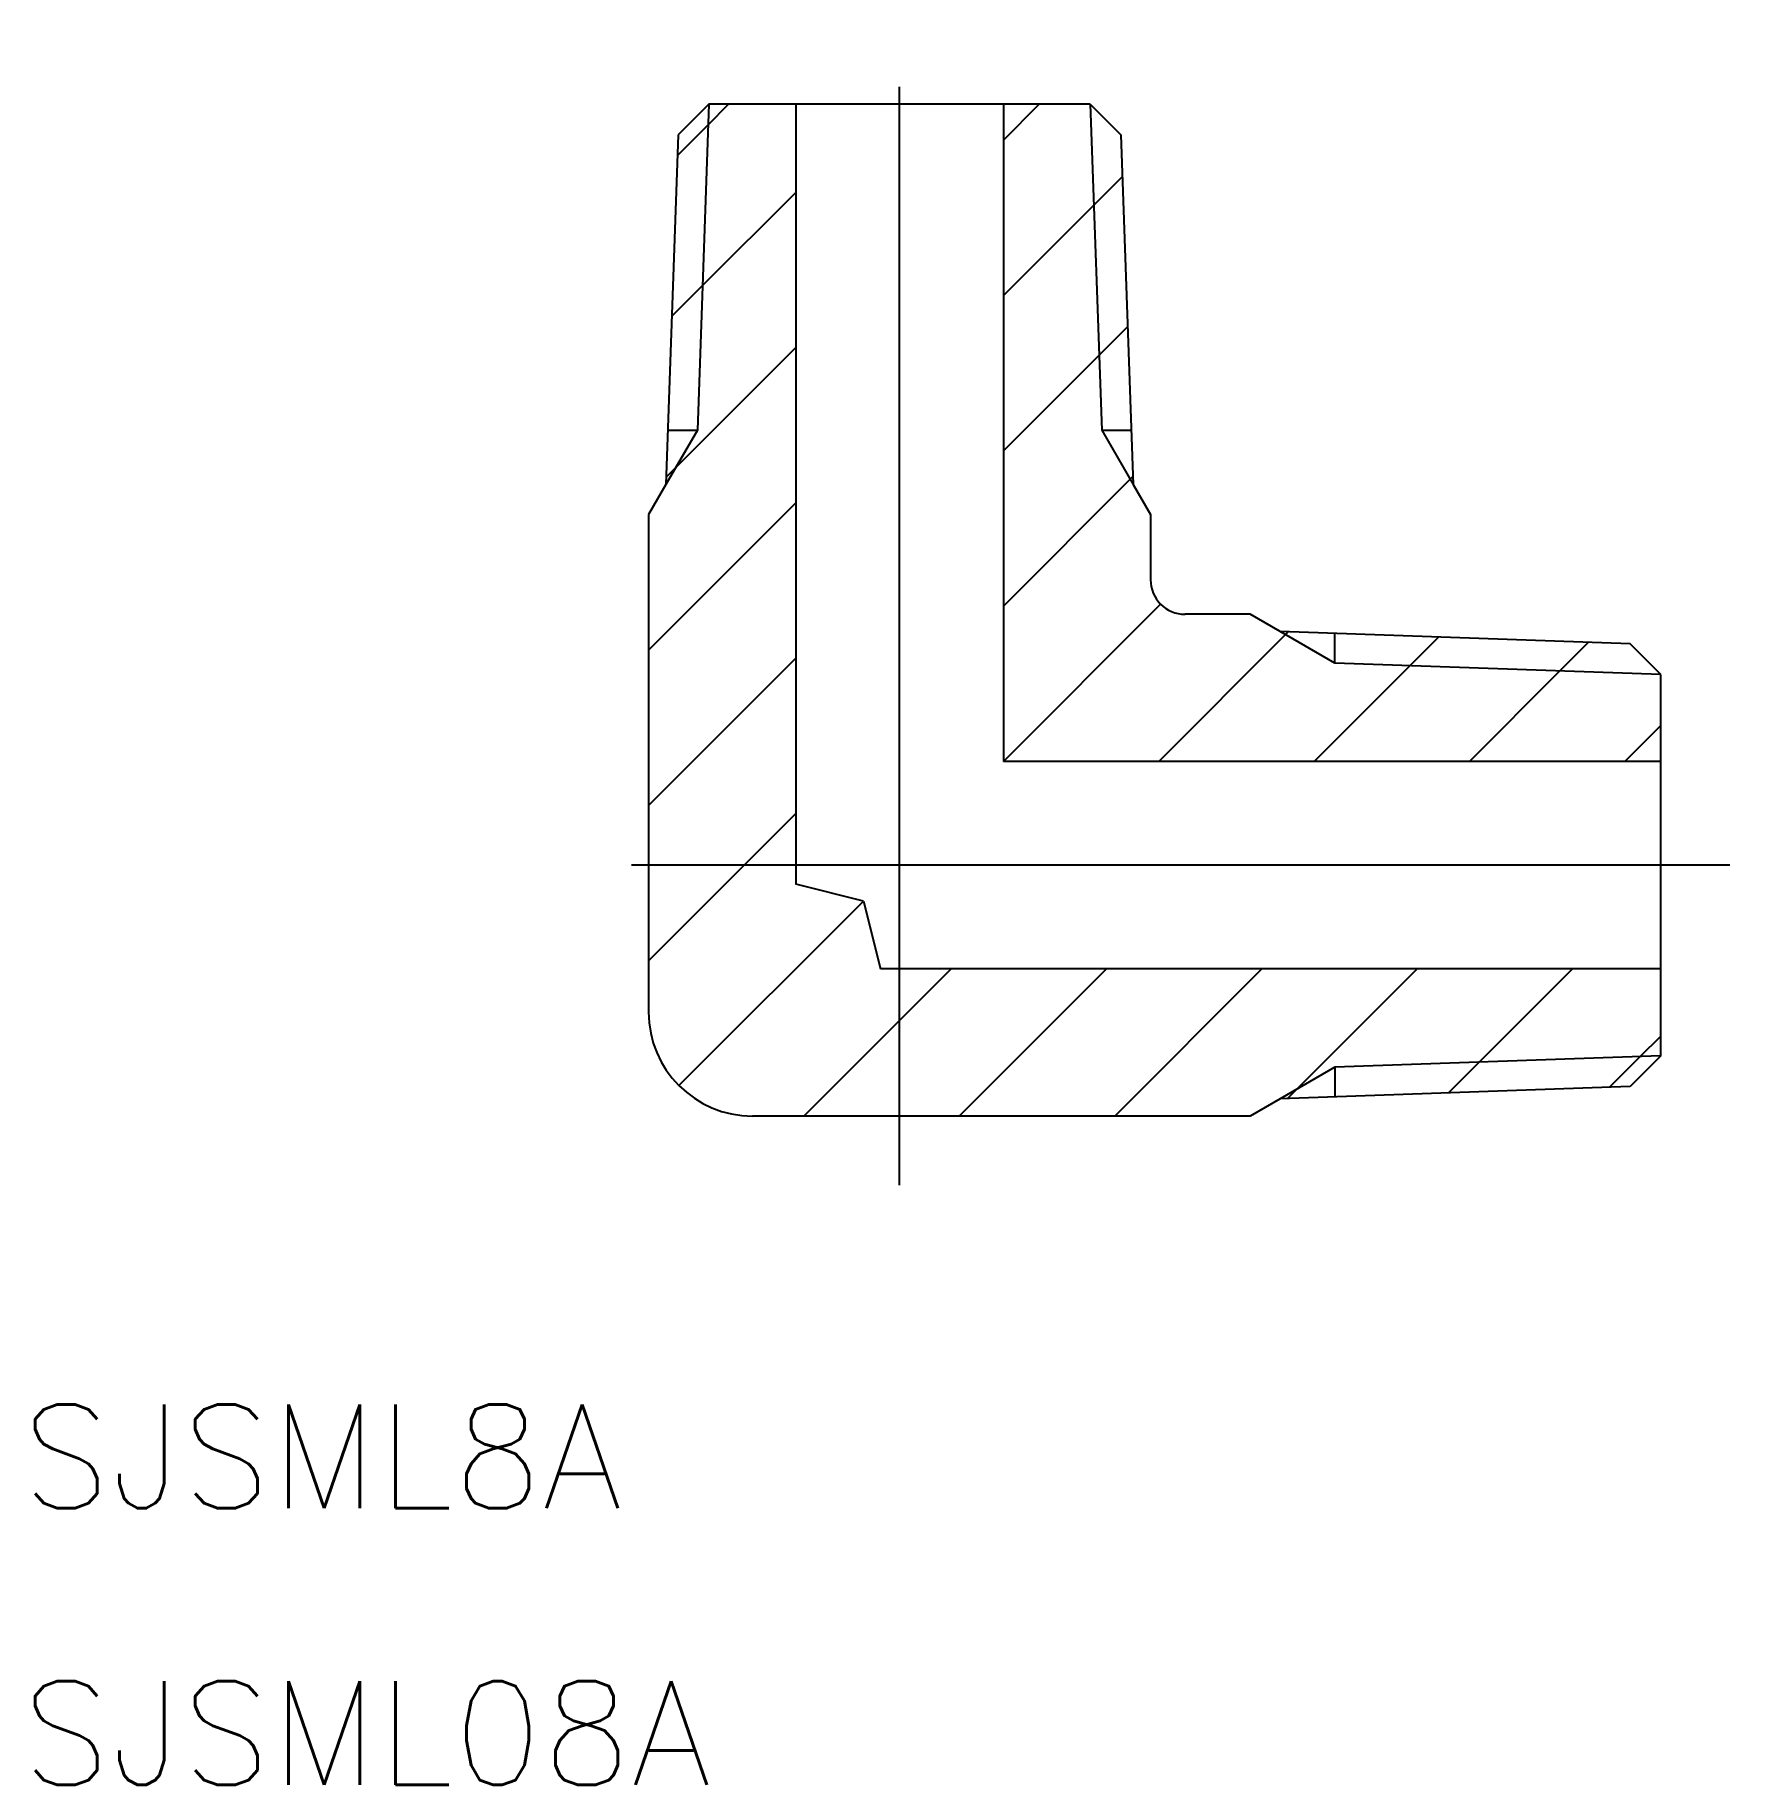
# Model space of a CAD drawing. Extents: x -25 to 24, y -26.6 to 24.
import ezdxf

# ---------------------------------------------------------------- set-up
doc = ezdxf.new("R2010")
doc.units = 0
doc.linetypes.add('CENTER', pattern=[50.8, 31.75, -6.35, 6.35, -6.35])
doc.layers.get('0').update_dxf_attribs({"linetype": 'CONTINUOUS'})
doc.layers.add('CENTER', color=1, linetype='CENTER')
doc.styles.get("Standard").update_dxf_attribs({"font": 'txt.shx', "height": 3, "bigfont": 'bigfont.shx'})

msp = doc.modelspace()

# ---------------------------------------------------------------- linework, layer by layer
at = {"color": 7, "linetype": 'CONTINUOUS'}
for p, q in [((-5.513, 22), (-6.4, 21.113)), ((5.513, 22), (-5.513, 22)), ((-3, 22), (-3, -0.548)), ((3, 22), (3, 3)), ((5.513, 22), (6.4, 21.113)), ((-6.4, 21.113), (-6.753, 11)), ((6.4, 21.113), (6.753, 11)), ((-6.698, 12.578), (-5.842, 12.578)), ((5.842, 12.578), (6.698, 12.578)), ((-6.753, 11), (-7.253, 10.134)), ((6.753, 11), (7.253, 10.134)), ((-7.253, 10.134), (-7.253, -4.253)), ((7.253, 10.134), (7.253, 8.253)), ((10.134, 7.253), (8.253, 7.253)), ((11, 6.753), (10.134, 7.253)), ((21.113, 6.4), (11, 6.753)), ((12.578, 5.842), (12.578, 6.698)), ((22, 5.513), (21.113, 6.4)), ((22, -5.513), (22, 5.513)), ((22, 3), (3, 3)), ((-1.043, -1.043), (-3, -0.548)), ((-1.043, -1.043), (-0.548, -3)), ((22, -3), (-0.548, -3)), ((22, -5.513), (21.113, -6.4)), ((12.578, -5.842), (12.578, -6.698)), ((21.113, -6.4), (11, -6.753)), ((11, -6.753), (10.134, -7.253)), ((10.134, -7.253), (-4.253, -7.253))]:
    msp.add_line(p, q, dxfattribs=at)
at = {"color": 3, "linetype": 'CONTINUOUS'}
for p, q in [((-5.513, 22), (-5.842, 12.578)), ((-5.533, 21.407), (-4.941, 22)), ((3, 20.961), (4.039, 22)), ((5.513, 22), (5.842, 12.578)), ((-6.42, 20.52), (-5.533, 21.407)), ((5.614, 19.085), (6.442, 19.912)), ((-5.696, 16.755), (-3, 19.451)), ((3, 16.47), (5.614, 19.085)), ((-6.583, 15.868), (-5.696, 16.755)), ((5.766, 14.746), (6.593, 15.573)), ((-6.469, 11.492), (-3, 14.961)), ((3, 11.98), (5.766, 14.746)), ((-5.842, 12.578), (-6.753, 11)), ((5.842, 12.578), (6.753, 11)), ((-6.745, 11.215), (-6.469, 11.492)), ((3, 7.49), (6.664, 11.154)), ((6.664, 11.154), (6.745, 11.235)), ((-7.253, 6.218), (-3, 10.47)), ((3, 3), (7.546, 7.546)), ((7.49, 3), (11.154, 6.664)), ((12.578, 5.842), (11, 6.753)), ((11.154, 6.664), (11.235, 6.745)), ((14.746, 5.766), (15.573, 6.593)), ((19.085, 5.614), (19.912, 6.442)), ((-7.253, 1.728), (-3, 5.98)), ((11.98, 3), (14.746, 5.766)), ((22, 5.513), (12.578, 5.842)), ((16.47, 3), (19.085, 5.614)), ((20.961, 3), (22, 4.039)), ((-4.49, 0), (-3, 1.49)), ((-7.253, -2.763), (-4.49, 0)), ((-6.374, -6.374), (-1.043, -1.043)), ((0, -4.49), (1.49, -3)), ((1.728, -7.253), (5.98, -3)), ((6.218, -7.253), (10.47, -3)), ((11.492, -6.469), (14.961, -3)), ((16.755, -5.696), (19.451, -3)), ((-2.763, -7.253), (0, -4.49)), ((21.407, -5.533), (22, -4.941)), ((22, -5.513), (12.578, -5.842)), ((20.52, -6.42), (21.407, -5.533)), ((12.578, -5.842), (11, -6.753)), ((15.868, -6.583), (16.755, -5.696)), ((11.215, -6.745), (11.492, -6.469))]:
    msp.add_line(p, q, dxfattribs=at)
at = {"color": 7, "linetype": 'CONTINUOUS'}
for centre, radius in [((8.253, 8.253), 1), ((-4.253, -4.253), 3)]:
    msp.add_arc(centre, radius, 180, 270, dxfattribs=at)
at = {"layer": 'CENTER', "color": 1, "linetype": 'CENTER'}
for p, q in [((0, -9.253), (0, 24)), ((24, 0), (-9.253, 0))]:
    msp.add_line(p, q, dxfattribs=at)

# ---------------------------------------------------------------- texts
at = {"color": 7, "linetype": 'CONTINUOUS'}
for s, p in [('SJSML8A', (-25.37, -18.594)), ('SJSML08A', (-25.37, -26.594))]:
    msp.add_text(s, height=3, dxfattribs=at).set_placement(p)

doc.saveas('drawing.dxf')
